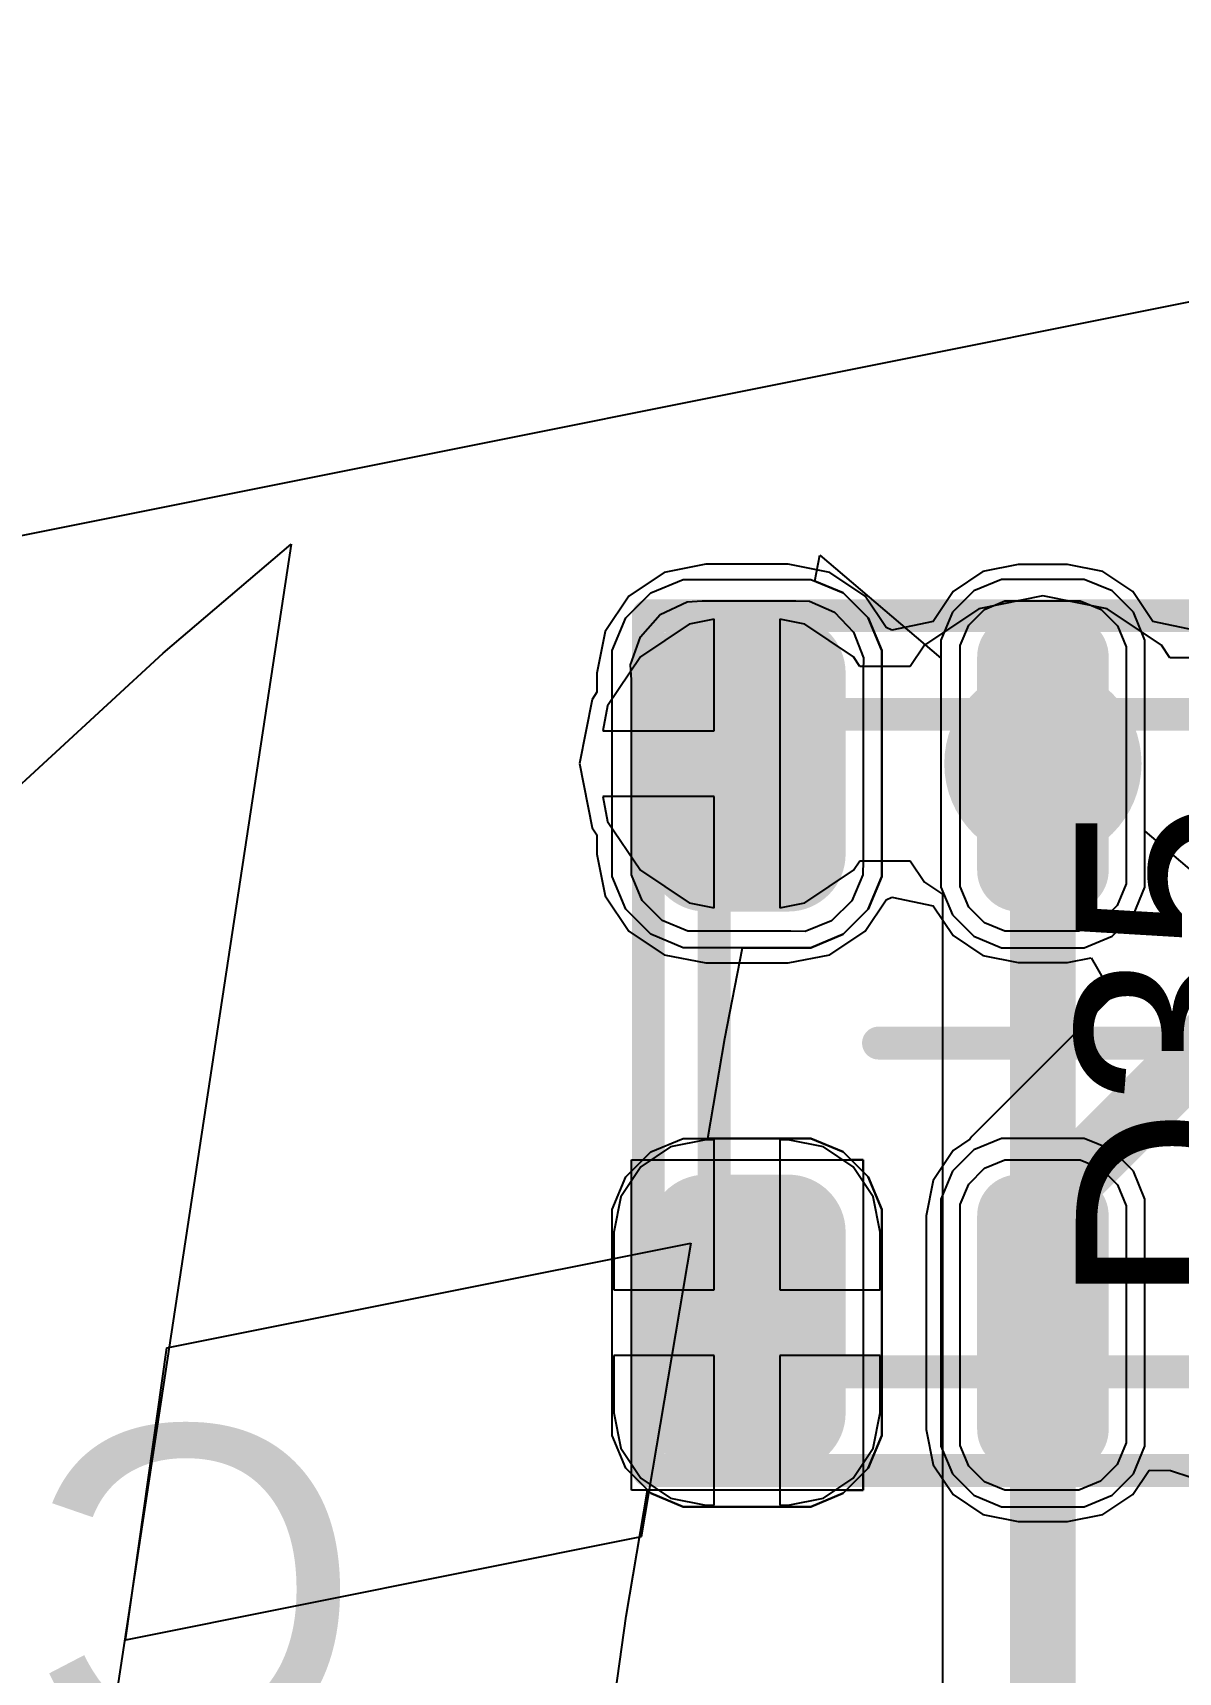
# Model space of a CAD drawing. Header units: inches. Extents: x -27 to 142, y -1 to 42.
# Drawn here: x 37.595 to 41.078, y 32.253 to 37.239 of the extents above; entities that cross this region are included whole.
import ezdxf

# ---------------------------------------------------------------- set-up
doc = ezdxf.new("R2010")
doc.units = ezdxf.units.IN
for name, color, linetype in [('Bottom Layer', 5, 'Continuous'), ('Bottom Overlay', 54, 'Continuous'), ('Mechanical 13', 56, 'Continuous'), ('Mechanical 15', 56, 'Continuous'), ('Top Layer', 1, 'Continuous'), ('Top Overlay', 2, 'Continuous'), ('Top Paste', 8, 'Continuous'), ('Top Solder', 216, 'Continuous'), ('Via Holes', 16, 'Continuous')]:
    doc.layers.add(name, color=color, linetype=linetype)
doc.styles.add('Arial', font='', dxfattribs={"height": 0.2})
doc.styles.get('Arial').set_extended_font_data('Arial')

# ---------------------------------------------------------------- blocks, each defined once
blk = doc.blocks.new('APA_RGB_LED_2020_807')
at = {"layer": 'Top Layer'}
h = blk.add_hatch(color=1, dxfattribs=at)
edge = h.paths.add_edge_path()
edge.add_arc((-1.125, 1.025), 0.125, 90, 180)
edge.add_line((-1.25, 1.025), (-1.25, 0.775))
edge.add_arc((-1.125, 0.775), 0.125, 180, 270)
edge.add_line((-1.125, 0.65), (-0.575, 0.65))
edge.add_arc((-0.575, 0.775), 0.125, 270, 360)
edge.add_line((-0.45, 0.775), (-0.45, 1.025))
edge.add_arc((-0.575, 1.025), 0.125, 0, 90)
edge.add_line((-0.575, 1.15), (-1.125, 1.15))
h = blk.add_hatch(color=1, dxfattribs=at)
edge = h.paths.add_edge_path()
edge.add_arc((0.575, 1.025), 0.125, 90, 180)
edge.add_line((0.45, 1.025), (0.45, 0.775))
edge.add_arc((0.575, 0.775), 0.125, 180, 270)
edge.add_line((0.575, 0.65), (1.125, 0.65))
edge.add_arc((1.125, 0.775), 0.125, 270, 360)
edge.add_line((1.25, 0.775), (1.25, 1.025))
edge.add_arc((1.125, 1.025), 0.125, 0, 90)
edge.add_line((1.125, 1.15), (0.575, 1.15))
h = blk.add_hatch(color=1, dxfattribs=at)
edge = h.paths.add_edge_path()
edge.add_arc((-1.175, 0.075), 0.075, 90, 180)
edge.add_line((-1.25, 0.075), (-1.25, -0.075))
edge.add_arc((-1.175, -0.075), 0.075, 180, 270)
edge.add_line((-1.175, -0.15), (-0.525, -0.15))
edge.add_arc((-0.525, -0.075), 0.075, 270, 360)
edge.add_line((-0.45, -0.075), (-0.45, 0.075))
edge.add_arc((-0.525, 0.075), 0.075, 0, 90)
edge.add_line((-0.525, 0.15), (-1.175, 0.15))
h = blk.add_hatch(color=1, dxfattribs=at)
edge = h.paths.add_edge_path()
edge.add_arc((0.525, 0.075), 0.075, 90, 180)
edge.add_line((0.45, 0.075), (0.45, -0.075))
edge.add_arc((0.525, -0.075), 0.075, 180, 270)
edge.add_line((0.525, -0.15), (1.175, -0.15))
edge.add_arc((1.175, -0.075), 0.075, 270, 360)
edge.add_line((1.25, -0.075), (1.25, 0.075))
edge.add_arc((1.175, 0.075), 0.075, 0, 90)
edge.add_line((1.175, 0.15), (0.525, 0.15))
blk.add_hatch(color=1, dxfattribs=at).paths.add_polyline_path([(-1.25, -0.65), (-0.45, -0.65), (-0.45, -1.15), (-1.25, -1.15)])
h = blk.add_hatch(color=1, dxfattribs=at)
edge = h.paths.add_edge_path()
edge.add_arc((0.575, -0.775), 0.125, 90, 180)
edge.add_line((0.45, -0.775), (0.45, -1.025))
edge.add_arc((0.575, -1.025), 0.125, 180, 270)
edge.add_line((0.575, -1.15), (1.125, -1.15))
edge.add_arc((1.125, -1.025), 0.125, 270, 360)
edge.add_line((1.25, -1.025), (1.25, -0.775))
edge.add_arc((1.125, -0.775), 0.125, 0, 90)
edge.add_line((1.125, -0.65), (0.575, -0.65))
at = {"layer": 'Top Paste'}
h = blk.add_hatch(color=8, dxfattribs=at)
edge = h.paths.add_edge_path()
edge.add_arc((-1.125, 1.025), 0.125, 90, 180)
edge.add_line((-1.25, 1.025), (-1.25, 0.775))
edge.add_arc((-1.125, 0.775), 0.125, 180, 270)
edge.add_line((-1.125, 0.65), (-0.575, 0.65))
edge.add_arc((-0.575, 0.775), 0.125, 270, 360)
edge.add_line((-0.45, 0.775), (-0.45, 1.025))
edge.add_arc((-0.575, 1.025), 0.125, 0, 90)
edge.add_line((-0.575, 1.15), (-1.125, 1.15))
h = blk.add_hatch(color=8, dxfattribs=at)
edge = h.paths.add_edge_path()
edge.add_arc((0.575, 1.025), 0.125, 90, 180)
edge.add_line((0.45, 1.025), (0.45, 0.775))
edge.add_arc((0.575, 0.775), 0.125, 180, 270)
edge.add_line((0.575, 0.65), (1.125, 0.65))
edge.add_arc((1.125, 0.775), 0.125, 270, 360)
edge.add_line((1.25, 0.775), (1.25, 1.025))
edge.add_arc((1.125, 1.025), 0.125, 0, 90)
edge.add_line((1.125, 1.15), (0.575, 1.15))
h = blk.add_hatch(color=8, dxfattribs=at)
edge = h.paths.add_edge_path()
edge.add_arc((-1.175, 0.075), 0.075, 90, 180)
edge.add_line((-1.25, 0.075), (-1.25, -0.075))
edge.add_arc((-1.175, -0.075), 0.075, 180, 270)
edge.add_line((-1.175, -0.15), (-0.525, -0.15))
edge.add_arc((-0.525, -0.075), 0.075, 270, 360)
edge.add_line((-0.45, -0.075), (-0.45, 0.075))
edge.add_arc((-0.525, 0.075), 0.075, 0, 90)
edge.add_line((-0.525, 0.15), (-1.175, 0.15))
h = blk.add_hatch(color=8, dxfattribs=at)
edge = h.paths.add_edge_path()
edge.add_arc((0.525, 0.075), 0.075, 90, 180)
edge.add_line((0.45, 0.075), (0.45, -0.075))
edge.add_arc((0.525, -0.075), 0.075, 180, 270)
edge.add_line((0.525, -0.15), (1.175, -0.15))
edge.add_arc((1.175, -0.075), 0.075, 270, 360)
edge.add_line((1.25, -0.075), (1.25, 0.075))
edge.add_arc((1.175, 0.075), 0.075, 0, 90)
edge.add_line((1.175, 0.15), (0.525, 0.15))
blk.add_hatch(color=8, dxfattribs=at).paths.add_polyline_path([(-1.25, -0.65), (-0.45, -0.65), (-0.45, -1.15), (-1.25, -1.15)])
h = blk.add_hatch(color=8, dxfattribs=at)
edge = h.paths.add_edge_path()
edge.add_arc((0.575, -0.775), 0.125, 90, 180)
edge.add_line((0.45, -0.775), (0.45, -1.025))
edge.add_arc((0.575, -1.025), 0.125, 180, 270)
edge.add_line((0.575, -1.15), (1.125, -1.15))
edge.add_arc((1.125, -1.025), 0.125, 270, 360)
edge.add_line((1.25, -1.025), (1.25, -0.775))
edge.add_arc((1.125, -0.775), 0.125, 0, 90)
edge.add_line((1.125, -0.65), (0.575, -0.65))
at = {"layer": 'Top Solder'}
h = blk.add_hatch(color=216, dxfattribs=at)
edge = h.paths.add_edge_path()
edge.add_arc((-1.125, 1.025), 0.175, 90, 180)
edge.add_line((-1.3, 1.025), (-1.3, 0.775))
edge.add_arc((-1.125, 0.775), 0.175, 180, 270)
edge.add_line((-1.125, 0.6), (-0.575, 0.6))
edge.add_arc((-0.575, 0.775), 0.175, 270, 360)
edge.add_line((-0.4, 0.775), (-0.4, 1.025))
edge.add_arc((-0.575, 1.025), 0.175, 0, 90)
edge.add_line((-0.575, 1.2), (-1.125, 1.2))
h = blk.add_hatch(color=216, dxfattribs=at)
edge = h.paths.add_edge_path()
edge.add_arc((0.575, 1.025), 0.175, 90, 180)
edge.add_line((0.4, 1.025), (0.4, 0.775))
edge.add_arc((0.575, 0.775), 0.175, 180, 270)
edge.add_line((0.575, 0.6), (1.125, 0.6))
edge.add_arc((1.125, 0.775), 0.175, 270, 360)
edge.add_line((1.3, 0.775), (1.3, 1.025))
edge.add_arc((1.125, 1.025), 0.175, 0, 90)
edge.add_line((1.125, 1.2), (0.575, 1.2))
h = blk.add_hatch(color=216, dxfattribs=at)
edge = h.paths.add_edge_path()
edge.add_arc((-1.175, 0.075), 0.125, 90, 180)
edge.add_line((-1.3, 0.075), (-1.3, -0.075))
edge.add_arc((-1.175, -0.075), 0.125, 180, 270)
edge.add_line((-1.175, -0.2), (-0.525, -0.2))
edge.add_arc((-0.525, -0.075), 0.125, 270, 360)
edge.add_line((-0.4, -0.075), (-0.4, 0.075))
edge.add_arc((-0.525, 0.075), 0.125, 0, 90)
edge.add_line((-0.525, 0.2), (-1.175, 0.2))
h = blk.add_hatch(color=216, dxfattribs=at)
edge = h.paths.add_edge_path()
edge.add_arc((0.525, 0.075), 0.125, 90, 180)
edge.add_line((0.4, 0.075), (0.4, -0.075))
edge.add_arc((0.525, -0.075), 0.125, 180, 270)
edge.add_line((0.525, -0.2), (1.175, -0.2))
edge.add_arc((1.175, -0.075), 0.125, 270, 360)
edge.add_line((1.3, -0.075), (1.3, 0.075))
edge.add_arc((1.175, 0.075), 0.125, 0, 90)
edge.add_line((1.175, 0.2), (0.525, 0.2))
blk.add_hatch(color=216, dxfattribs=at).paths.add_polyline_path([(-1.3, -0.6), (-0.4, -0.6), (-0.4, -1.2), (-1.3, -1.2)])
h = blk.add_hatch(color=216, dxfattribs=at)
edge = h.paths.add_edge_path()
edge.add_arc((0.575, -0.775), 0.175, 90, 180)
edge.add_line((0.4, -0.775), (0.4, -1.025))
edge.add_arc((0.575, -1.025), 0.175, 180, 270)
edge.add_line((0.575, -1.2), (1.125, -1.2))
edge.add_arc((1.125, -1.025), 0.175, 270, 360)
edge.add_line((1.3, -1.025), (1.3, -0.775))
edge.add_arc((1.125, -0.775), 0.175, 0, 90)
edge.add_line((1.125, -0.6), (0.575, -0.6))
at = {"layer": 'Mechanical 13'}
for points in [[(-1, 1, 0.1, 0.1, 0), (1, 1, 0.1, 0.1, 0)], [(-1, 1, 0.1, 0.1, 0), (-1, -1, 0.1, 0.1, 0)], [(1, 1, 0.1, 0.1, 0), (1, -1, 0.1, 0.1, 0)], [(-1, -1, 0.1, 0.1, 0), (1, -1, 0.1, 0.1, 0)]]:
    blk.add_lwpolyline(points, format="xyseb", dxfattribs=at)
for points in [[(-1.025, 1, 0.05, 0.05, 1), (-0.975, 1, 0.05, 0.05, 1)], [(-1.025, 1, 0.05, 0.05, 1), (-0.975, 1, 0.05, 0.05, 1)], [(0.975, 1, 0.05, 0.05, 1), (1.025, 1, 0.05, 0.05, 1)], [(0.975, 1, 0.05, 0.05, 1), (1.025, 1, 0.05, 0.05, 1)], [(-1.025, -1, 0.05, 0.05, 1), (-0.975, -1, 0.05, 0.05, 1)], [(-1.025, -1, 0.05, 0.05, 1), (-0.975, -1, 0.05, 0.05, 1)], [(0.975, -1, 0.05, 0.05, 1), (1.025, -1, 0.05, 0.05, 1)], [(0.975, -1, 0.05, 0.05, 1), (1.025, -1, 0.05, 0.05, 1)]]:
    blk.add_lwpolyline(points, format="xyseb", close=True, dxfattribs=at)
at = {"layer": 'Mechanical 15'}
for points in [[(-1.3, 1.2, 0.1, 0.1, 0), (-1.3, -1.2, 0.1, 0.1, 0)], [(-1.3, 1.2, 0.1, 0.1, 0), (1.3, 1.2, 0.1, 0.1, 0)], [(1.3, 1.2, 0.1, 0.1, 0), (1.3, -1.2, 0.1, 0.1, 0)], [(0, 0.5, 0.1, 0.1, 0), (0, -0.5, 0.1, 0.1, 0)], [(-0.5, 0, 0.1, 0.1, 0), (0.5, 0, 0.1, 0.1, 0)], [(-1.3, -1.2, 0.1, 0.1, 0), (1.3, -1.2, 0.1, 0.1, 0)]]:
    blk.add_lwpolyline(points, format="xyseb", dxfattribs=at)
for points in [[(-1.325, 1.2, 0.05, 0.05, 1), (-1.275, 1.2, 0.05, 0.05, 1)], [(-1.325, 1.2, 0.05, 0.05, 1), (-1.275, 1.2, 0.05, 0.05, 1)], [(1.275, 1.2, 0.05, 0.05, 1), (1.325, 1.2, 0.05, 0.05, 1)], [(1.275, 1.2, 0.05, 0.05, 1), (1.325, 1.2, 0.05, 0.05, 1)], [(-0.025, 0.5, 0.05, 0.05, 1), (0.025, 0.5, 0.05, 0.05, 1)], [(-0.525, 0, 0.05, 0.05, 1), (-0.475, 0, 0.05, 0.05, 1)], [(0.475, 0, 0.05, 0.05, 1), (0.525, 0, 0.05, 0.05, 1)], [(-0.025, -0.5, 0.05, 0.05, 1), (0.025, -0.5, 0.05, 0.05, 1)], [(-1.325, -1.2, 0.05, 0.05, 1), (-1.275, -1.2, 0.05, 0.05, 1)], [(-1.325, -1.2, 0.05, 0.05, 1), (-1.275, -1.2, 0.05, 0.05, 1)], [(1.275, -1.2, 0.05, 0.05, 1), (1.325, -1.2, 0.05, 0.05, 1)], [(1.275, -1.2, 0.05, 0.05, 1), (1.325, -1.2, 0.05, 0.05, 1)]]:
    blk.add_lwpolyline(points, format="xyseb", close=True, dxfattribs=at)
at = {"layer": 'Top Overlay'}
for p, q in [((-1.2929, 1.2689), (-1.1937, 1.31)), ((-1.1937, 1.31), (-1.14, 1.31)), ((-1.14, 1.31), (-1.14, 1.31)), ((-1.14, 1.31), (-0.56, 1.31)), ((-0.56, 1.31), (-0.5063, 1.31)), ((-0.5063, 1.31), (-0.4071, 1.2689)), ((0.4071, 1.2689), (0.5063, 1.31)), ((0.5063, 1.31), (0.56, 1.31)), ((0.56, 1.31), (0.56, 1.31)), ((0.56, 1.31), (1.14, 1.31)), ((1.14, 1.31), (1.1937, 1.31)), ((1.1937, 1.31), (1.2929, 1.2689)), ((-1.3689, 1.1929), (-1.2929, 1.2689)), ((-0.4071, 1.2689), (-0.3311, 1.1929)), ((0.3311, 1.1929), (0.4071, 1.2689)), ((1.2929, 1.2689), (1.3689, 1.1929)), ((-1.41, 1.0937), (-1.3689, 1.1929)), ((-0.3311, 1.1929), (-0.29, 1.0937)), ((0.29, 1.0937), (0.3311, 1.1929)), ((1.3689, 1.1929), (1.41, 1.0937)), ((-1.41, 1.04), (-1.41, 1.0937)), ((-0.29, 1.0937), (-0.29, 1.04)), ((0.29, 1.04), (0.29, 1.0937)), ((1.41, 1.0937), (1.41, 1.04)), ((-1.41, 0.76), (-1.41, 1.04)), ((-0.29, 1.04), (-0.29, 1.04)), ((-0.29, 1.04), (-0.29, 0.76)), ((0.29, 0.76), (0.29, 1.04)), ((1.41, 1.04), (1.41, 1.04)), ((1.41, 1.04), (1.41, 0.76)), ((-1.41, 0.76), (-1.41, 0.76)), ((-1.41, 0.7063), (-1.41, 0.76)), ((-0.29, 0.76), (-0.29, 0.7063)), ((0.29, 0.76), (0.29, 0.76)), ((0.29, 0.7063), (0.29, 0.76)), ((1.41, 0.76), (1.41, 0.7063)), ((-1.3689, 0.6071), (-1.41, 0.7063)), ((-0.29, 0.7063), (-0.3311, 0.6071)), ((0.3311, 0.6071), (0.29, 0.7063)), ((1.41, 0.7063), (1.3689, 0.6071)), ((-1.2929, 0.5311), (-1.3689, 0.6071)), ((-0.3311, 0.6071), (-0.4071, 0.5311)), ((0.4071, 0.5311), (0.3311, 0.6071)), ((1.3689, 0.6071), (1.2929, 0.5311)), ((-1.1937, 0.49), (-1.2929, 0.5311)), ((-0.4071, 0.5311), (-0.5063, 0.49)), ((0.5063, 0.49), (0.4071, 0.5311)), ((1.2929, 0.5311), (1.1937, 0.49)), ((-1.14, 0.49), (-1.1937, 0.49)), ((-0.56, 0.49), (-1.14, 0.49)), ((-0.5063, 0.49), (-0.56, 0.49)), ((-0.56, 0.49), (-0.56, 0.49)), ((0.56, 0.49), (0.5063, 0.49)), ((1.14, 0.49), (0.56, 0.49)), ((1.1937, 0.49), (1.14, 0.49)), ((1.14, 0.49), (1.14, 0.49)), ((-1.2258, 0.31), (-1.3103, 0.275)), ((-1.18, 0.31), (-1.2258, 0.31)), ((-0.52, 0.31), (-1.18, 0.31)), ((-0.4743, 0.31), (-0.52, 0.31)), ((-0.52, 0.31), (-0.52, 0.31)), ((-0.3897, 0.275), (-0.4743, 0.31)), ((0.4742, 0.31), (0.3897, 0.275)), ((0.52, 0.31), (0.4742, 0.31)), ((1.18, 0.31), (0.52, 0.31)), ((1.2258, 0.31), (1.18, 0.31)), ((1.18, 0.31), (1.18, 0.31)), ((1.3103, 0.275), (1.2258, 0.31)), ((-1.3103, 0.275), (-1.375, 0.2103)), ((-0.325, 0.2103), (-0.3897, 0.275)), ((0.3897, 0.275), (0.325, 0.2103)), ((1.375, 0.2103), (1.3103, 0.275)), ((-1.375, 0.2103), (-1.41, 0.1258)), ((-0.29, 0.1258), (-0.325, 0.2103)), ((0.325, 0.2103), (0.29, 0.1258)), ((1.41, 0.1258), (1.375, 0.2103)), ((-1.41, 0.1258), (-1.41, 0.08)), ((-0.29, 0.08), (-0.29, 0.1258)), ((0.29, 0.1258), (0.29, 0.08)), ((1.41, 0.08), (1.41, 0.1258)), ((-1.41, 0.08), (-1.41, -0.08)), ((-1.41, 0.08), (-1.41, 0.08)), ((-0.29, -0.08), (-0.29, 0.08)), ((0.29, 0.08), (0.29, -0.08)), ((0.29, 0.08), (0.29, 0.08)), ((1.41, -0.08), (1.41, 0.08)), ((-1.41, -0.08), (-1.41, -0.1257)), ((-0.29, -0.1257), (-0.29, -0.08)), ((-0.29, -0.08), (-0.29, -0.08)), ((0.29, -0.08), (0.29, -0.1257)), ((1.41, -0.1257), (1.41, -0.08)), ((1.41, -0.08), (1.41, -0.08)), ((-1.41, -0.1257), (-1.375, -0.2103)), ((-0.325, -0.2103), (-0.29, -0.1257)), ((0.29, -0.1257), (0.325, -0.2103)), ((1.375, -0.2103), (1.41, -0.1257)), ((-1.375, -0.2103), (-1.3103, -0.275)), ((-0.3897, -0.275), (-0.325, -0.2103)), ((0.325, -0.2103), (0.3897, -0.275)), ((1.3103, -0.275), (1.375, -0.2103)), ((-1.3103, -0.275), (-1.2258, -0.31)), ((-0.4743, -0.31), (-0.3897, -0.275)), ((0.3897, -0.275), (0.4742, -0.31)), ((1.2258, -0.31), (1.3103, -0.275)), ((-1.2258, -0.31), (-1.18, -0.31)), ((-1.18, -0.31), (-1.18, -0.31)), ((-1.18, -0.31), (-0.52, -0.31)), ((-0.52, -0.31), (-0.4743, -0.31)), ((0.4742, -0.31), (0.52, -0.31)), ((0.52, -0.31), (0.52, -0.31)), ((0.52, -0.31), (1.18, -0.31)), ((1.18, -0.31), (1.2258, -0.31)), ((-1.41, -1.31), (-1.41, -0.49)), ((-1.41, -0.49), (-0.29, -0.49)), ((-0.29, -0.49), (-0.29, -1.31)), ((0.4071, -0.5311), (0.5063, -0.49)), ((0.5063, -0.49), (0.56, -0.49)), ((0.56, -0.49), (0.56, -0.49)), ((0.56, -0.49), (1.14, -0.49)), ((1.14, -0.49), (1.1937, -0.49)), ((1.1937, -0.49), (1.2929, -0.5311)), ((0.3311, -0.6071), (0.4071, -0.5311)), ((1.2929, -0.5311), (1.3689, -0.6071)), ((0.29, -0.7063), (0.3311, -0.6071)), ((1.3689, -0.6071), (1.41, -0.7063)), ((0.29, -0.76), (0.29, -0.7063)), ((1.41, -0.7063), (1.41, -0.76)), ((0.29, -1.04), (0.29, -0.76)), ((1.41, -0.76), (1.41, -0.76)), ((1.41, -0.76), (1.41, -1.04)), ((0.29, -1.04), (0.29, -1.04)), ((0.29, -1.0937), (0.29, -1.04)), ((1.41, -1.04), (1.41, -1.0937)), ((0.3311, -1.1929), (0.29, -1.0937)), ((1.41, -1.0937), (1.3689, -1.1929)), ((0.4071, -1.2689), (0.3311, -1.1929)), ((1.3689, -1.1929), (1.2929, -1.2689)), ((0.5063, -1.31), (0.4071, -1.2689)), ((1.2929, -1.2689), (1.1937, -1.31)), ((-0.29, -1.31), (-1.41, -1.31)), ((0.56, -1.31), (0.5063, -1.31)), ((1.14, -1.31), (0.56, -1.31)), ((1.1937, -1.31), (1.14, -1.31)), ((1.14, -1.31), (1.14, -1.31))]:
    blk.add_line(p, q, dxfattribs=at)
at = {"layer": 'Mechanical 15', "style": 'Arial'}
blk.add_text('D35', height=0.6, dxfattribs=at).set_placement((-0.8, -0.7))

msp = doc.modelspace()

# ---------------------------------------------------------------- hatches: boundary and pattern name
at = {"layer": 'Bottom Layer'}
h = msp.add_hatch(color=5, dxfattribs=at)
edge = h.paths.add_edge_path()
edge.add_arc((39.7667, 35.0167), 0.3, 0, 360)
h = msp.add_hatch(color=5, dxfattribs=at)
edge = h.paths.add_edge_path()
edge.add_arc((40.6667, 35.0167), 0.3, 0, 360)
at = {"layer": 'Top Layer'}
h = msp.add_hatch(color=1, dxfattribs=at)
edge = h.paths.add_edge_path()
edge.add_arc((39.7667, 35.0167), 0.3, 0, 360)
h = msp.add_hatch(color=1, dxfattribs=at)
edge = h.paths.add_edge_path()
edge.add_arc((40.6667, 35.0167), 0.3, 0, 360)
at = {"layer": 'Via Holes'}
h = msp.add_hatch(color=7, dxfattribs=at)
edge = h.paths.add_edge_path()
edge.add_arc((39.7667, 35.0167), 0.15, 0, 360)
h = msp.add_hatch(color=7, dxfattribs=at)
edge = h.paths.add_edge_path()
edge.add_arc((40.6667, 35.0167), 0.15, 0, 360)

# ---------------------------------------------------------------- linework, layer by layer
at = {"layer": 'Bottom Layer'}
for p, q in [((40.6667, 35.5265), (40.4716, 35.4877)), ((40.8618, 35.4877), (40.6667, 35.5265)), ((39.6667, 35.4556), (39.5911, 35.4406)), ((39.6667, 35.1167), (39.6667, 35.4556)), ((39.9423, 35.4406), (39.8667, 35.4556)), ((39.8667, 35.4556), (39.8667, 35.0167)), ((40.4716, 35.4877), (40.3062, 35.3772)), ((41.0272, 35.3772), (40.8618, 35.4877)), ((39.5911, 35.4406), (39.4423, 35.3411)), ((40.0911, 35.3411), (39.9423, 35.4406)), ((40.3062, 35.3772), (40.263, 35.3125)), ((41.0532, 35.3382), (41.0272, 35.3772)), ((39.4423, 35.3411), (39.3428, 35.1923)), ((40.1103, 35.3125), (40.0911, 35.3411)), ((40.263, 35.3125), (40.1103, 35.3125)), ((41.1802, 35.3382), (41.0532, 35.3382)), ((39.3428, 35.1923), (39.3278, 35.1167)), ((39.3278, 35.1167), (39.6667, 35.1167)), ((39.8667, 35.0167), (39.8667, 34.5778)), ((39.6667, 34.9167), (39.3278, 34.9167)), ((39.3278, 34.9167), (39.3428, 34.8411)), ((39.6667, 34.5778), (39.6667, 34.9167)), ((39.3428, 34.8411), (39.4423, 34.6923)), ((40.0911, 34.6923), (40.1103, 34.7209)), ((40.1103, 34.7209), (40.263, 34.7209)), ((40.263, 34.7209), (40.3062, 34.6562)), ((39.4423, 34.6923), (39.5911, 34.5928)), ((39.9423, 34.5928), (40.0911, 34.6923)), ((40.3062, 34.6562), (40.3608, 34.6197)), ((40.3608, 34.6197), (40.3608, 31.8833)), ((39.5911, 34.5928), (39.6667, 34.5778)), ((39.8667, 34.5778), (39.9423, 34.5928))]:
    msp.add_line(p, q, dxfattribs=at)
msp.add_lwpolyline([(40.6667, 31.8833, 0.2, 0.2, 0), (40.6667, 35.0167, 0.2, 0.2, 0)], format="xyseb", dxfattribs=at)
msp.add_lwpolyline([(40.6167, 35.0167, 0.1, 0.1, 1), (40.7167, 35.0167, 0.1, 0.1, 1)], format="xyseb", close=True, dxfattribs=at)
at = {"layer": 'Top Layer'}
for p, q in [((39.6417, 35.6231), (39.5149, 35.5978)), ((39.8917, 35.6231), (39.6417, 35.6231)), ((40.0185, 35.5978), (39.8917, 35.6231)), ((40.5917, 35.6221), (40.4844, 35.6007)), ((40.7417, 35.6221), (40.5917, 35.6221)), ((40.849, 35.6007), (40.7417, 35.6221)), ((39.5149, 35.5978), (39.4074, 35.526)), ((40.126, 35.526), (40.0185, 35.5978)), ((40.4844, 35.6007), (40.3934, 35.54)), ((40.94, 35.54), (40.849, 35.6007)), ((39.4074, 35.526), (39.3356, 35.4185)), ((40.1895, 35.431), (40.126, 35.526)), ((40.3934, 35.54), (40.3327, 35.449)), ((41.0007, 35.449), (40.94, 35.54)), ((39.3356, 35.4185), (39.3103, 35.2917)), ((40.2068, 35.423), (40.1895, 35.431)), ((40.3327, 35.449), (40.2068, 35.423)), ((41.1266, 35.423), (41.0007, 35.449)), ((39.3103, 35.2917), (39.3103, 35.2337)), ((39.2957, 35.2118), (39.2569, 35.0167)), ((39.3103, 35.2337), (39.2957, 35.2118)), ((39.2569, 35.0167), (39.2957, 34.8216)), ((39.2957, 34.8216), (39.3103, 34.7997)), ((39.3103, 34.7997), (39.3103, 34.7417)), ((39.3103, 34.7417), (39.3356, 34.6149)), ((39.3356, 34.6149), (39.4074, 34.5074)), ((40.1895, 34.6024), (40.2068, 34.6104)), ((40.2068, 34.6104), (40.3327, 34.5844)), ((40.126, 34.5074), (40.1895, 34.6024)), ((40.3327, 34.5844), (40.3934, 34.4934)), ((39.4074, 34.5074), (39.5149, 34.4356)), ((40.0185, 34.4356), (40.126, 34.5074)), ((40.3934, 34.4934), (40.4844, 34.4327)), ((39.5149, 34.4356), (39.6417, 34.4103)), ((39.6417, 34.4103), (39.8917, 34.4103)), ((39.8917, 34.4103), (40.0185, 34.4356)), ((40.4844, 34.4327), (40.5917, 34.4113)), ((40.5917, 34.4113), (40.7417, 34.4113)), ((40.7417, 34.4113), (40.8134, 34.4256)), ((40.8134, 34.4256), (40.879, 34.3116)), ((40.879, 34.3116), (40.4504, 33.883)), ((39.6417, 33.8721), (39.5344, 33.8507)), ((39.6667, 33.8721), (39.6417, 33.8721)), ((39.6667, 33.4167), (39.6667, 33.8721)), ((39.8917, 33.8721), (39.8667, 33.8721)), ((39.8667, 33.8721), (39.8667, 33.4167)), ((39.999, 33.8507), (39.8917, 33.8721)), ((40.4444, 33.874), (40.3934, 33.84)), ((40.4504, 33.883), (40.4444, 33.874)), ((39.5344, 33.8507), (39.4434, 33.79)), ((40.09, 33.79), (39.999, 33.8507)), ((40.3934, 33.84), (40.3327, 33.749)), ((39.4434, 33.79), (39.3827, 33.699)), ((40.1507, 33.699), (40.09, 33.79)), ((40.3327, 33.749), (40.3113, 33.6417)), ((39.3827, 33.699), (39.3613, 33.5917)), ((40.1721, 33.5917), (40.1507, 33.699)), ((40.3113, 33.6417), (40.3113, 32.9917)), ((39.3613, 33.5917), (39.3613, 33.4167)), ((40.1721, 33.4167), (40.1721, 33.5917)), ((39.3613, 33.4167), (39.6667, 33.4167)), ((39.8667, 33.4167), (40.1721, 33.4167)), ((39.6667, 33.2167), (39.3613, 33.2167)), ((39.3613, 33.2167), (39.3613, 33.0417)), ((39.6667, 32.7613), (39.6667, 33.2167)), ((40.1721, 33.2167), (39.8667, 33.2167)), ((39.8667, 33.2167), (39.8667, 32.7613)), ((40.1721, 33.0417), (40.1721, 33.2167)), ((39.3613, 33.0417), (39.3827, 32.9344)), ((40.1507, 32.9344), (40.1721, 33.0417)), ((40.3113, 32.9917), (40.3327, 32.8844)), ((39.3827, 32.9344), (39.4434, 32.8434)), ((40.09, 32.8434), (40.1507, 32.9344)), ((40.3327, 32.8844), (40.3934, 32.7934)), ((40.94, 32.7934), (40.9897, 32.8679)), ((40.9897, 32.8679), (41.0547, 32.8669)), ((41.0547, 32.8669), (41.1167, 32.8468)), ((39.4434, 32.8434), (39.5344, 32.7827)), ((39.999, 32.7827), (40.09, 32.8434)), ((39.5344, 32.7827), (39.6417, 32.7613)), ((39.6417, 32.7613), (39.6667, 32.7613)), ((39.8667, 32.7613), (39.8917, 32.7613)), ((39.8917, 32.7613), (39.999, 32.7827)), ((40.3934, 32.7934), (40.4844, 32.7327)), ((40.849, 32.7327), (40.94, 32.7934)), ((40.4844, 32.7327), (40.5917, 32.7113)), ((40.5917, 32.7113), (40.7417, 32.7113)), ((40.7417, 32.7113), (40.849, 32.7327))]:
    msp.add_line(p, q, dxfattribs=at)
for points in [[(40.6667, 33.6667, 0.2, 0.2, 0), (41.2, 34.2, 0.2, 0.2, 0)], [(40.6667, 33.3167, 0.2, 0.2, 0), (40.6667, 33.6667, 0.2, 0.2, 0)]]:
    msp.add_lwpolyline(points, format="xyseb", dxfattribs=at)
for points in [[(40.6167, 33.6667, 0.1, 0.1, 1), (40.7167, 33.6667, 0.1, 0.1, 1)], [(40.6167, 33.6667, 0.1, 0.1, 1), (40.7167, 33.6667, 0.1, 0.1, 1)], [(40.6167, 33.3167, 0.1, 0.1, 1), (40.7167, 33.3167, 0.1, 0.1, 1)]]:
    msp.add_lwpolyline(points, format="xyseb", close=True, dxfattribs=at)
at = {"layer": 'Top Overlay'}
for p, q in [((38.3807, 35.6839), (37.8327, 32.0835)), ((37.9913, 35.3526), (38.3807, 35.6838)), ((38.3807, 35.6838), (38.3807, 35.6839)), ((39.9726, 35.5716), (39.9882, 35.6508)), ((39.9882, 35.6508), (40.3567, 35.3376)), ((40.0596, 35.5356), (39.9726, 35.5716)), ((39.503, 35.47), (39.5847, 35.5092)), ((39.5847, 35.5092), (39.63, 35.5117)), ((39.63, 35.5117), (39.63, 35.5117)), ((39.63, 35.5117), (39.915, 35.5117)), ((39.915, 35.5117), (39.9568, 35.5107)), ((39.9568, 35.5107), (40.0332, 35.4769)), ((40.1356, 35.4596), (40.0596, 35.5356)), ((40.4887, 35.4858), (40.5512, 35.5117)), ((40.5512, 35.5117), (40.585, 35.5117)), ((40.585, 35.5117), (40.585, 35.5117)), ((40.585, 35.5117), (40.745, 35.5117)), ((40.745, 35.5117), (40.7798, 35.5117)), ((40.7798, 35.5117), (40.8441, 35.4851)), ((39.4425, 35.4025), (39.503, 35.47)), ((40.0332, 35.4769), (40.0908, 35.4164)), ((40.1767, 35.3604), (40.1356, 35.4596)), ((40.4409, 35.438), (40.4887, 35.4858)), ((40.8441, 35.4851), (40.8934, 35.4358)), ((39.4125, 35.317), (39.4425, 35.4025)), ((40.0908, 35.4164), (40.121, 35.3385)), ((40.415, 35.3755), (40.4409, 35.438)), ((40.8934, 35.4358), (40.92, 35.3715)), ((37.239, 34.66), (37.9913, 35.3526)), ((40.1767, 35.3067), (40.1767, 35.3604)), ((40.415, 35.3417), (40.415, 35.3755)), ((40.92, 35.3715), (40.92, 35.3367)), ((39.415, 35.2717), (39.4125, 35.317)), ((40.121, 35.3385), (40.12, 35.2967)), ((40.1767, 34.7267), (40.1767, 35.3067)), ((40.3567, 35.3376), (40.3567, 34.6867)), ((40.415, 34.6767), (40.415, 35.3417)), ((40.92, 35.3367), (40.92, 34.6867)), ((40.92, 35.3367), (40.92, 35.3367)), ((39.415, 34.7217), (39.415, 35.2717)), ((40.12, 35.2967), (40.12, 34.7217)), ((40.12, 35.2967), (40.12, 35.2967)), ((40.9767, 34.6867), (40.9767, 34.8108)), ((40.9767, 34.8108), (41.1663, 34.6497)), ((39.415, 34.6789), (39.415, 34.7217)), ((39.415, 34.7217), (39.415, 34.7217)), ((40.12, 34.7217), (40.1195, 34.6784)), ((40.1767, 34.673), (40.1767, 34.7267)), ((39.4477, 34.5999), (39.415, 34.6789)), ((40.1195, 34.6784), (40.0855, 34.5989)), ((40.1356, 34.5738), (40.1767, 34.673)), ((40.3567, 34.6867), (40.3567, 34.6409)), ((40.415, 34.6429), (40.415, 34.6767)), ((40.415, 34.6767), (40.415, 34.6767)), ((40.92, 34.6867), (40.92, 34.6509)), ((40.9767, 34.6409), (40.9767, 34.6867)), ((40.3567, 34.6409), (40.3917, 34.5564)), ((40.4409, 34.5804), (40.415, 34.6429)), ((40.92, 34.6509), (40.8926, 34.5847)), ((40.9417, 34.5564), (40.9767, 34.6409)), ((39.5082, 34.5394), (39.4477, 34.5999)), ((40.0855, 34.5989), (40.0236, 34.5384)), ((40.0596, 34.4978), (40.1356, 34.5738)), ((40.3917, 34.5564), (40.4564, 34.4917)), ((40.4887, 34.5326), (40.4409, 34.5804)), ((40.8926, 34.5847), (40.842, 34.5341)), ((40.877, 34.4917), (40.9417, 34.5564)), ((39.5872, 34.5067), (39.5082, 34.5394)), ((39.63, 34.5067), (39.5872, 34.5067)), ((39.9, 34.5067), (39.63, 34.5067)), ((39.9432, 34.5062), (39.9, 34.5068)), ((39.9, 34.5068), (39.9, 34.5067)), ((40.0236, 34.5384), (39.9432, 34.5062)), ((40.5512, 34.5067), (40.4887, 34.5326)), ((40.585, 34.5067), (40.5512, 34.5067)), ((40.74, 34.5067), (40.585, 34.5067)), ((40.7758, 34.5067), (40.74, 34.5067)), ((40.74, 34.5067), (40.74, 34.5067)), ((40.842, 34.5341), (40.7758, 34.5067)), ((39.6992, 34.1809), (39.7534, 34.4567)), ((39.7534, 34.4567), (39.9604, 34.4567)), ((39.9604, 34.4567), (40.0596, 34.4978)), ((40.4564, 34.4917), (40.541, 34.4567)), ((40.541, 34.4567), (40.7924, 34.4567)), ((40.7924, 34.4567), (40.877, 34.4917)), ((39.6472, 33.8767), (39.6992, 34.1809)), ((39.9604, 33.8767), (39.6472, 33.8767)), ((40.0596, 33.8356), (39.9604, 33.8767)), ((40.541, 33.8767), (40.4564, 33.8417)), ((40.7924, 33.8767), (40.541, 33.8767)), ((40.877, 33.8417), (40.7924, 33.8767)), ((39.415, 33.8117), (40.12, 33.8117)), ((39.415, 32.8067), (39.415, 33.8117)), ((40.0835, 33.8117), (40.0596, 33.8356)), ((40.12, 33.8117), (40.0835, 33.8117)), ((40.12, 33.8117), (40.12, 32.8067)), ((40.12, 33.7752), (40.12, 33.8117)), ((40.4564, 33.8417), (40.3917, 33.777)), ((40.4887, 33.7858), (40.5512, 33.8117)), ((40.5512, 33.8117), (40.585, 33.8117)), ((40.585, 33.8117), (40.585, 33.8117)), ((40.585, 33.8117), (40.745, 33.8117)), ((40.745, 33.8117), (40.7798, 33.8117)), ((40.7798, 33.8117), (40.8441, 33.7851)), ((40.9417, 33.777), (40.877, 33.8417)), ((40.1356, 33.7596), (40.12, 33.7752)), ((40.1767, 33.6604), (40.1356, 33.7596)), ((40.3917, 33.777), (40.3567, 33.6924)), ((40.4409, 33.738), (40.4887, 33.7858)), ((40.8441, 33.7851), (40.8934, 33.7358)), ((40.9767, 33.6924), (40.9417, 33.777)), ((40.415, 33.6755), (40.4409, 33.738)), ((40.8934, 33.7358), (40.92, 33.6715)), ((40.1767, 33.6067), (40.1767, 33.6604)), ((40.3567, 33.6924), (40.3567, 33.6467)), ((40.415, 33.6417), (40.415, 33.6755)), ((40.92, 33.6715), (40.92, 33.6367)), ((40.9767, 33.6467), (40.9767, 33.6924)), ((40.1767, 33.0267), (40.1767, 33.6067)), ((40.3567, 33.6467), (40.3567, 32.9867)), ((40.415, 32.9767), (40.415, 33.6417)), ((40.92, 33.6367), (40.92, 32.9867)), ((40.92, 33.6367), (40.92, 33.6367)), ((40.9767, 32.9867), (40.9767, 33.6467)), ((40.1767, 32.973), (40.1767, 33.0267)), ((40.1356, 32.8738), (40.1767, 32.973)), ((40.3567, 32.9867), (40.3567, 32.9409)), ((40.415, 32.9429), (40.415, 32.9767)), ((40.415, 32.9767), (40.415, 32.9767)), ((40.92, 32.9867), (40.92, 32.9509)), ((40.9767, 32.9409), (40.9767, 32.9867)), ((40.3567, 32.9409), (40.3917, 32.8564)), ((40.4409, 32.8804), (40.415, 32.9429)), ((40.92, 32.9509), (40.8926, 32.8847)), ((40.9417, 32.8564), (40.9767, 32.9409)), ((40.12, 32.8582), (40.1356, 32.8738)), ((40.4887, 32.8326), (40.4409, 32.8804)), ((40.8926, 32.8847), (40.842, 32.8341)), ((40.12, 32.8067), (40.12, 32.8582)), ((40.3917, 32.8564), (40.4564, 32.7917)), ((40.5512, 32.8067), (40.4887, 32.8326)), ((40.842, 32.8341), (40.7758, 32.8067)), ((40.877, 32.7917), (40.9417, 32.8564)), ((39.3987, 32.4234), (39.4643, 32.8067)), ((40.12, 32.8067), (39.415, 32.8067)), ((39.4643, 32.8067), (39.4649, 32.8067)), ((39.4649, 32.8067), (39.4738, 32.7978)), ((39.4738, 32.7978), (39.573, 32.7567)), ((39.9604, 32.7567), (40.0596, 32.7978)), ((40.0596, 32.7978), (40.0685, 32.8067)), ((40.0685, 32.8067), (40.12, 32.8067)), ((40.4564, 32.7917), (40.541, 32.7567)), ((40.585, 32.8067), (40.5512, 32.8067)), ((40.74, 32.8067), (40.585, 32.8067)), ((40.7758, 32.8067), (40.74, 32.8067)), ((40.74, 32.8067), (40.74, 32.8067)), ((40.7924, 32.7567), (40.877, 32.7917)), ((39.573, 32.7567), (39.9604, 32.7567)), ((40.541, 32.7567), (40.7924, 32.7567)), ((39.0204, 29.7241), (39.3987, 32.4234))]:
    msp.add_line(p, q, dxfattribs=at)
at = {"layer": 'Top Solder'}
for p, q in [((57.8919, 39.7781), (26.1915, 33.4347)), ((38.0021, 33.2396), (39.5958, 33.5586)), ((39.5958, 33.5586), (39.445, 32.6647)), ((37.8766, 32.3507), (38.0021, 33.2396)), ((39.445, 32.6647), (37.8766, 32.3507))]:
    msp.add_line(p, q, dxfattribs=at)

# ---------------------------------------------------------------- block references
at = {"rotation": 90}
msp.add_blockref('APA_RGB_LED_2020_807', (40.6667, 34.1667), dxfattribs=at)

# ---------------------------------------------------------------- texts
at = {"layer": 'Bottom Overlay', "style": 'Arial', "text_generation_flag": 2}
msp.add_text('C17', height=1, dxfattribs=at).set_placement((38.6, 32))

doc.saveas('drawing.dxf')
